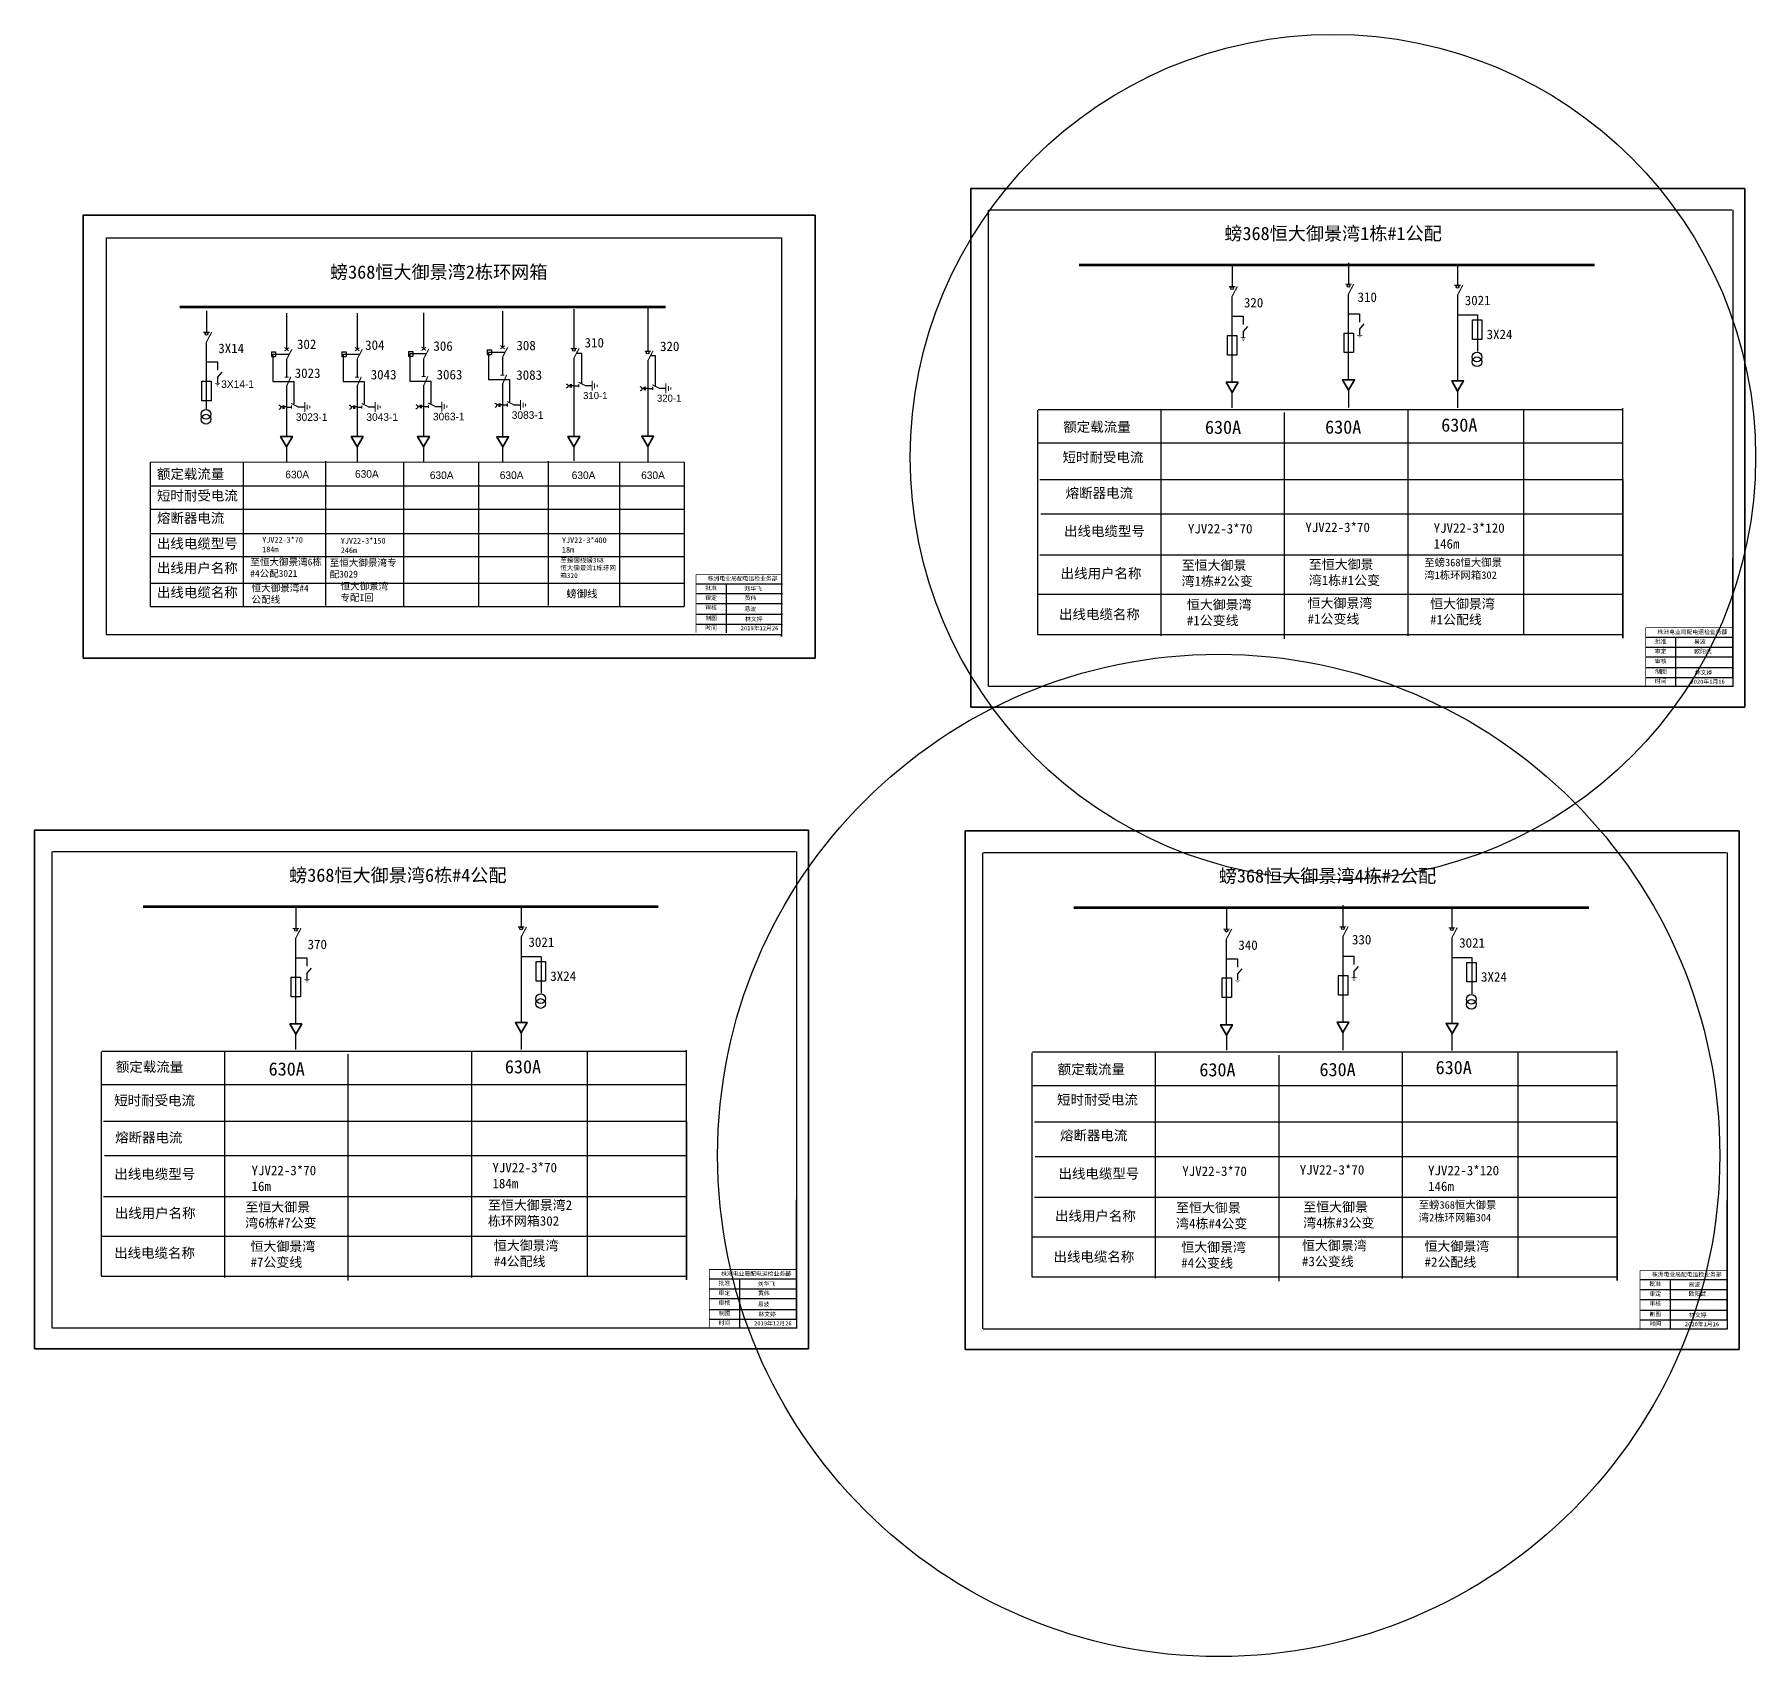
# Model space of a CAD drawing. Extents: x 1227 to 1940, y -470 to -43.
# Drawn here: x 1486.6 to 1939.8, y -469.9 to -42.8 of the extents above; entities that cross this region are included whole.
import ezdxf

# ---------------------------------------------------------------- set-up
doc = ezdxf.new("R2010")
doc.units = 0
doc.header["$LTSCALE"] = 5
doc.linetypes.add('ACAD_ISO02W100', pattern=[15, 12, -3])
doc.linetypes.add('CENTER', pattern=[50.8, 31.75, -6.35, 6.35, -6.35])
doc.layers.get('0').update_dxf_attribs({"linetype": 'CONTINUOUS'})
doc.layers.add('10KV线路', color=7, linetype='CONTINUOUS')
doc.layers.add('MiniCADLayer', color=7, linetype='CONTINUOUS', lineweight=20)
doc.styles.add('hztxt_txtstyle_0.00_0_0', font='simkai.ttf')
doc.styles.add('hztxt_txtstyle_1.88_0_0', font='', dxfattribs={"height": 1.875, "bigfont": 'hztxt.shx'})
doc.styles.add('hztxt_txtstyle_2.00_0_0', font='', dxfattribs={"height": 2, "bigfont": 'hztxt.shx'})
doc.styles.add('hztxt_txtstyle_2.70_0_0', font='simkai.ttf', dxfattribs={"height": 2.7})
doc.styles.add('hztxt_txtstyle_200.00_0_0200', font='', dxfattribs={"height": 200, "bigfont": 'hztxt.shx'})
doc.styles.add('字体', font='simkai_0.ttf', dxfattribs={"height": 2.5})
doc.styles.add('楷体_GB2312_txtstyle_1.09_0_0', font='simkai_0.ttf', dxfattribs={"height": 1.0944})
doc.styles.get('hztxt_txtstyle_1.88_0_0').set_extended_font_data('hztxt')
doc.styles.get('hztxt_txtstyle_2.00_0_0').set_extended_font_data('hztxt')
doc.styles.get('hztxt_txtstyle_200.00_0_0200').set_extended_font_data('hztxt')

# ---------------------------------------------------------------- blocks, each defined once
blk = doc.blocks.new('JD')
for points in [[(-2, 0.2), (-2, -0.2), (2, 0.2), (2, -0.2)], [(1, -1.2), (1, -0.8), (-1, -1.2), (-1, -0.8)], [(-0.5, -1.8), (-0.5, -2.2), (0.5, -1.8), (0.5, -2.2)]]:
    blk.add_trace(points)

msp = doc.modelspace()

# ---------------------------------------------------------------- linework, layer by layer
at = {"color": 0, "lineweight": 35}
for p, q in [((1733.15, -83.29), (1733.15, -219.88)), ((1936.96, -83.34), (1733.16, -83.34)), ((1936.96, -219.88), (1936.96, -83.34)), ((1499.44, -90.31), (1499.44, -207.04)), ((1692.21, -90.36), (1499.5, -90.36)), ((1692.21, -207.04), (1692.21, -90.36)), ((1499.44, -207.04), (1692.21, -207.04)), ((1733.13, -219.88), (1936.96, -219.88)), ((1486.61, -252.23), (1486.61, -388.81)), ((1690.42, -252.28), (1486.61, -252.28)), ((1690.42, -388.81), (1690.42, -252.28)), ((1731.68, -252.43), (1731.68, -389.01)), ((1935.49, -252.48), (1731.68, -252.48)), ((1935.49, -389.01), (1935.49, -252.48)), ((1486.59, -388.81), (1690.42, -388.81)), ((1731.66, -389.01), (1935.49, -389.01))]:
    msp.add_line(p, q, dxfattribs=at)
at = {"color": 0}
for p, q in [((1737.79, -214.47), (1737.79, -89.08)), ((1737.92, -89), (1933.54, -89)), ((1933.76, -89), (1933.76, -214.56)), ((1801.87, -117), (1804.85, -117)), ((1804.85, -117), (1804.85, -119.18)), ((1832.53, -116.36), (1835.5, -116.36)), ((1835.5, -116.36), (1835.5, -118.54)), ((1861.25, -116.65), (1866.54, -116.65)), ((1866.56, -116.66), (1866.56, -126.27)), ((1804.85, -121.08), (1804.85, -122.59)), ((1804.86, -121.1), (1806.07, -119.67)), ((1835.5, -120.44), (1835.5, -121.95)), ((1835.51, -120.46), (1836.73, -119.03)), ((1531.82, -129.02), (1534.79, -129.02)), ((1534.79, -129.02), (1534.79, -131.2)), ((1534.79, -133.1), (1534.79, -134.61)), ((1534.8, -133.12), (1536.02, -131.68)), ((1750.67, -141.74), (1750.67, -200.67)), ((1750.86, -141.52), (1904.65, -141.52)), ((1783.17, -141.56), (1783.17, -201.09)), ((1815.69, -142.35), (1815.69, -201.88)), ((1848.2, -141.62), (1848.2, -201.15)), ((1878.65, -141.44), (1878.65, -200.97)), ((1904.85, -201.71), (1904.85, -141.24)), ((1750.78, -150.35), (1904.75, -150.35)), ((1751.36, -159.97), (1904.75, -159.97)), ((1904.85, -159.94), (1904.85, -201.71)), ((1751.55, -169.02), (1904.85, -169.02)), ((1751.36, -179.81), (1904.82, -179.81)), ((1933.76, -212.05), (1933.76, -180.69)), ((1750.98, -190.2), (1904.98, -190.2)), ((1904.66, -200.85), (1750.72, -200.85)), ((1933.76, -214.49), (1737.85, -214.49)), ((1491.25, -383.41), (1491.25, -258.02)), ((1491.38, -257.94), (1687, -257.94)), ((1687.22, -257.94), (1687.22, -383.5)), ((1736.32, -383.61), (1736.32, -258.22)), ((1736.45, -258.14), (1932.07, -258.14)), ((1932.29, -258.14), (1932.29, -383.7)), ((1831.05, -285.5), (1834.03, -285.5)), ((1834.03, -285.5), (1834.03, -287.68)), ((1555.33, -285.94), (1558.31, -285.94)), ((1558.31, -285.94), (1558.31, -288.12)), ((1558.31, -290.04), (1559.53, -288.6)), ((1558.31, -290.02), (1558.31, -291.53)), ((1614.7, -285.59), (1619.99, -285.59)), ((1620.02, -285.6), (1620.02, -295.21)), ((1800.4, -286.14), (1803.38, -286.14)), ((1803.38, -286.14), (1803.38, -288.32)), ((1803.38, -290.24), (1804.6, -288.8)), ((1834.03, -289.58), (1834.03, -291.09)), ((1834.04, -289.6), (1835.25, -288.16)), ((1859.77, -285.79), (1865.06, -285.79)), ((1865.09, -285.8), (1865.09, -295.41)), ((1803.38, -290.22), (1803.38, -291.73)), ((1504.13, -310.68), (1504.13, -369.61)), ((1504.31, -310.46), (1658.11, -310.46)), ((1536.63, -310.5), (1536.63, -370.03)), ((1569.15, -311.29), (1569.15, -370.82)), ((1601.65, -310.56), (1601.65, -370.09)), ((1632.11, -310.38), (1632.11, -369.91)), ((1658.3, -370.64), (1658.3, -310.18)), ((1749.2, -310.88), (1749.2, -369.81)), ((1749.38, -310.66), (1903.18, -310.66)), ((1781.7, -310.7), (1781.7, -370.23)), ((1814.22, -311.49), (1814.22, -371.02)), ((1846.72, -310.76), (1846.72, -370.29)), ((1877.18, -310.58), (1877.18, -370.11)), ((1903.37, -370.84), (1903.37, -310.38)), ((1504.24, -319.29), (1658.21, -319.29)), ((1749.31, -319.49), (1903.28, -319.49)), ((1504.82, -328.91), (1658.21, -328.91)), ((1658.3, -328.88), (1658.3, -370.64)), ((1749.89, -329.11), (1903.28, -329.11)), ((1903.37, -329.08), (1903.37, -370.84)), ((1505.01, -337.96), (1658.31, -337.96)), ((1750.08, -338.16), (1903.38, -338.16)), ((1504.82, -348.74), (1658.27, -348.74)), ((1749.89, -348.94), (1903.34, -348.94)), ((1687.22, -380.99), (1687.22, -349.63)), ((1932.29, -381.19), (1932.29, -349.83)), ((1504.43, -359.14), (1658.44, -359.14)), ((1749.5, -359.34), (1903.51, -359.34)), ((1658.11, -369.79), (1504.17, -369.79)), ((1903.18, -369.99), (1749.24, -369.99)), ((1687.22, -383.43), (1491.31, -383.43)), ((1932.29, -383.63), (1736.38, -383.63))]:
    msp.add_line(p, q, dxfattribs=at)
at = {"color": 0, "lineweight": -3}
for p, q in [((1505.58, -200.85), (1505.58, -96.33)), ((1505.58, -96.33), (1683.31, -96.33)), ((1683.3, -96.36), (1683.3, -201.27)), ((1683.3, -200.85), (1505.58, -200.85)), ((1683.3, -201.27), (1683.3, -200.85))]:
    msp.add_line(p, q, dxfattribs=at)
at = {"color": 0, "lineweight": 106}
for p, q in [((1761.72, -103.49), (1897.39, -103.49)), ((1524.91, -114.54), (1652.74, -114.54)), ((1515.18, -272.43), (1650.84, -272.43)), ((1760.25, -272.63), (1895.91, -272.63))]:
    msp.add_line(p, q, dxfattribs=at)
for p, q in [((1801.93, -103.58), (1801.93, -109.17)), ((1832.58, -102.94), (1832.58, -108.53)), ((1861.3, -103.22), (1861.3, -108.82)), ((1801.88, -111.82), (1801.88, -134.38)), ((1832.54, -111.18), (1832.54, -133.74)), ((1861.26, -111.46), (1861.26, -134.03)), ((1531.87, -115.59), (1531.87, -121.19)), ((1552.98, -116.22), (1552.98, -125.73)), ((1571.53, -116.22), (1571.53, -125.73)), ((1589.07, -116.1), (1589.07, -125.6)), ((1609.81, -115.7), (1609.81, -125.2)), ((1628.63, -115.12), (1628.63, -125.44)), ((1648.07, -115), (1648.07, -126.13)), ((1531.83, -123.84), (1531.83, -141.46)), ((1548.98, -126.38), (1550.11, -126.38)), ((1548.98, -126.38), (1548.98, -127.63)), ((1550.11, -126.38), (1550.11, -127.63)), ((1567.53, -126.38), (1568.66, -126.38)), ((1567.53, -126.38), (1567.53, -127.63)), ((1568.66, -126.38), (1568.66, -127.63)), ((1585.07, -126.25), (1586.19, -126.25)), ((1585.07, -126.25), (1585.07, -127.5)), ((1586.19, -126.25), (1586.19, -127.5)), ((1605.81, -125.85), (1606.94, -125.85)), ((1605.81, -125.85), (1605.81, -127.1)), ((1606.94, -125.85), (1606.94, -127.1)), ((1548.98, -127.63), (1550.11, -127.63)), ((1552.98, -128.28), (1552.98, -132.93)), ((1567.53, -127.63), (1568.66, -127.63)), ((1571.53, -128.28), (1571.53, -132.93)), ((1585.07, -127.5), (1586.19, -127.5)), ((1589.07, -128.16), (1589.07, -132.8)), ((1605.81, -127.1), (1606.94, -127.1)), ((1609.81, -127.76), (1609.81, -132.4)), ((1628.63, -128), (1628.63, -148.66)), ((1648.07, -128.69), (1648.07, -148.57)), ((1552.98, -135.26), (1552.98, -148.68)), ((1571.53, -135.26), (1571.53, -148.71)), ((1589.07, -135.13), (1589.07, -148.66)), ((1609.81, -134.73), (1609.81, -148.71)), ((1628.63, -135.3), (1629.92, -135.3)), ((1631.62, -135.26), (1633.39, -135.26)), ((1651.07, -135.96), (1652.83, -135.96)), ((1609.81, -140.36), (1611.11, -140.36)), ((1612.81, -140.33), (1614.57, -140.33)), ((1648.07, -135.99), (1649.37, -135.99)), ((1552.98, -140.89), (1554.28, -140.89)), ((1555.97, -140.85), (1557.74, -140.85)), ((1571.53, -140.89), (1572.83, -140.89)), ((1574.52, -140.85), (1576.29, -140.85)), ((1589.07, -140.76), (1590.36, -140.76)), ((1592.06, -140.73), (1593.83, -140.73)), ((1555.38, -272.51), (1555.39, -278.11)), ((1614.76, -272.16), (1614.76, -277.76)), ((1800.45, -272.71), (1800.46, -278.31)), ((1831.11, -272.07), (1831.11, -277.67)), ((1859.83, -272.36), (1859.83, -277.96)), ((1555.34, -280.76), (1555.34, -303.32)), ((1614.72, -280.4), (1614.72, -302.96)), ((1800.41, -280.96), (1800.41, -303.52)), ((1831.07, -280.32), (1831.07, -302.88)), ((1859.79, -280.6), (1859.79, -303.16))]:
    msp.add_line(p, q)
at = {"linetype": 'ACAD_ISO02W100'}
for p, q in [((1606.17, -126.5), (1606.17, -133.66)), ((1610.38, -126.5), (1606.17, -126.5)), ((1549.34, -127.03), (1549.34, -134.18)), ((1553.54, -127.03), (1549.34, -127.03)), ((1567.89, -127.03), (1567.89, -134.18)), ((1572.09, -127.03), (1567.89, -127.03)), ((1585.42, -126.9), (1585.42, -134.05)), ((1589.63, -126.9), (1585.42, -126.9)), ((1549.34, -134.18), (1554.89, -134.18)), ((1554.89, -134.18), (1554.89, -140.09)), ((1567.89, -134.18), (1573.44, -134.18)), ((1573.44, -134.18), (1573.44, -140.09)), ((1585.42, -134.05), (1590.97, -134.05)), ((1590.97, -134.05), (1590.97, -139.96)), ((1606.17, -133.66), (1611.72, -133.66)), ((1611.72, -133.66), (1611.72, -139.56))]:
    msp.add_line(p, q, dxfattribs=at)
at = {"linetype": 'CENTER'}
for p, q in [((1801.92, -137.06), (1801.92, -141.11)), ((1832.57, -136.42), (1832.57, -141.03)), ((1861.29, -136.71), (1861.29, -141.13)), ((1552.99, -151.34), (1552.99, -155.39)), ((1571.54, -151.3), (1571.54, -155.42)), ((1589.07, -151.38), (1589.07, -155.45)), ((1609.82, -151.29), (1609.82, -155.5)), ((1628.63, -151.35), (1628.63, -155.03)), ((1648.08, -151.28), (1648.08, -155.2)), ((1555.37, -306), (1555.37, -310.04)), ((1614.75, -305.64), (1614.75, -310.06)), ((1800.44, -306.2), (1800.44, -310.24)), ((1831.1, -305.56), (1831.1, -310.17)), ((1859.82, -305.84), (1859.82, -310.26))]:
    msp.add_line(p, q, dxfattribs=at)
at = {"linetype": 'Continuous'}
for p, q in [((1517.14, -193.39), (1517.14, -155.4)), ((1517.13, -161.66), (1657.69, -161.66)), ((1517.13, -167.76), (1657.69, -167.76)), ((1517.13, -174.17), (1657.69, -174.17)), ((1517.13, -180.27), (1657.69, -180.27)), ((1517.13, -187.29), (1657.69, -187.29)), ((1517.13, -193.39), (1657.69, -193.43))]:
    msp.add_line(p, q, dxfattribs=at)
at = {"color": 0, "linetype": 'Continuous'}
for p, q in [((1660.79, -187.41), (1683.54, -187.41)), ((1660.79, -190.01), (1683.54, -190.01)), ((1668.69, -187.41), (1668.69, -200.35)), ((1660.79, -192.6), (1683.54, -192.6)), ((1660.79, -195.43), (1683.54, -195.43)), ((1660.79, -198.02), (1683.54, -198.02)), ((1910.85, -201.49), (1933.6, -201.49)), ((1918.74, -201.49), (1918.74, -214.42)), ((1910.85, -204.08), (1933.6, -204.08)), ((1910.85, -206.67), (1933.6, -206.67)), ((1910.85, -209.5), (1933.6, -209.5)), ((1910.85, -212.09), (1933.6, -212.09)), ((1664.3, -370.42), (1687.05, -370.42)), ((1672.2, -370.42), (1672.2, -383.36)), ((1909.37, -370.62), (1932.12, -370.62)), ((1917.27, -370.62), (1917.27, -383.56)), ((1664.3, -373.02), (1687.05, -373.02)), ((1664.3, -375.61), (1687.05, -375.61)), ((1909.37, -373.22), (1932.12, -373.22)), ((1909.37, -375.81), (1932.12, -375.81)), ((1664.3, -378.44), (1687.05, -378.44)), ((1909.37, -378.64), (1932.12, -378.64)), ((1664.3, -381.03), (1687.05, -381.03)), ((1909.37, -381.23), (1932.12, -381.23))]:
    msp.add_line(p, q, dxfattribs=at)
at = {"const_width": 0.281}
for points in [[(1831.75, -108.57), (1833.41, -108.57)], [(1832.58, -111.16), (1833.99, -108.5)], [(1860.47, -108.86), (1862.13, -108.86)], [(1861.3, -111.45), (1862.71, -108.78)], [(1801.1, -109.21), (1802.76, -109.21)], [(1801.93, -111.8), (1803.34, -109.14)], [(1531.05, -121.23), (1532.7, -121.23)], [(1531.87, -123.82), (1533.28, -121.16)], [(1552.45, -126.14), (1553.59, -125.29)], [(1552.46, -125.21), (1553.56, -126.12)], [(1552.98, -128.36), (1554.39, -125.69)], [(1571, -126.14), (1572.14, -125.29)], [(1571.01, -125.21), (1572.11, -126.12)], [(1571.53, -128.36), (1572.94, -125.69)], [(1588.53, -126.02), (1589.67, -125.16)], [(1588.54, -125.08), (1589.64, -126)], [(1589.07, -128.23), (1590.47, -125.56)], [(1609.28, -125.62), (1610.42, -124.76)], [(1609.29, -124.68), (1610.39, -125.6)], [(1609.81, -127.83), (1611.22, -125.16)], [(1627.8, -125.47), (1629.46, -125.47)], [(1628.63, -128.07), (1630.03, -125.4)], [(1647.24, -126.17), (1648.9, -126.17)], [(1648.07, -128.76), (1649.48, -126.1)], [(1552.48, -133.01), (1553.52, -133.01)], [(1552.92, -135.6), (1554.11, -132.95)], [(1571.03, -133.01), (1572.07, -133.01)], [(1571.47, -135.6), (1572.66, -132.95)], [(1588.56, -132.88), (1589.6, -132.88)], [(1589.01, -135.47), (1590.19, -132.82)], [(1609.31, -132.48), (1610.35, -132.48)], [(1609.76, -135.07), (1610.94, -132.42)], [(1629.85, -134.36), (1631.73, -135.3)], [(1629.92, -134.87), (1629.92, -135.73)], [(1649.3, -135.05), (1651.17, -135.99)], [(1649.37, -135.56), (1649.37, -136.42)], [(1554.21, -139.95), (1556.08, -140.89)], [(1554.28, -140.46), (1554.28, -141.32)], [(1572.76, -139.95), (1574.63, -140.89)], [(1572.83, -140.46), (1572.83, -141.32)], [(1590.29, -139.83), (1592.17, -140.76)], [(1590.36, -140.33), (1590.36, -141.19)], [(1611.04, -139.43), (1612.92, -140.36)], [(1611.11, -139.93), (1611.11, -140.8)], [(1554.56, -278.15), (1556.22, -278.15)], [(1555.39, -280.74), (1556.79, -278.08)], [(1613.93, -277.79), (1615.59, -277.79)], [(1614.76, -280.39), (1616.17, -277.72)], [(1799.63, -278.35), (1801.29, -278.35)], [(1800.46, -280.94), (1801.86, -278.28)], [(1830.28, -277.71), (1831.94, -277.71)], [(1831.11, -280.3), (1832.52, -277.64)], [(1859, -277.99), (1860.66, -277.99)], [(1859.83, -280.59), (1861.24, -277.92)]]:
    msp.add_lwpolyline(points, dxfattribs=at)
at = {"color": 0}
for points in [[(1800.77, -122.06), (1803.22, -122.06), (1803.22, -127.22), (1800.77, -127.22)], [(1831.42, -121.42), (1833.87, -121.42), (1833.87, -126.58), (1831.42, -126.58)], [(1865.24, -117.95), (1867.69, -117.95), (1867.69, -123.11), (1865.24, -123.11)], [(1530.71, -134.08), (1533.17, -134.08), (1533.17, -139.24), (1530.71, -139.24)], [(1618.69, -286.89), (1621.15, -286.89), (1621.15, -292.05), (1618.69, -292.05)], [(1863.76, -287.09), (1866.22, -287.09), (1866.22, -292.25), (1863.76, -292.25)], [(1554.22, -291), (1556.68, -291), (1556.68, -296.16), (1554.22, -296.16)], [(1799.29, -291.2), (1801.75, -291.2), (1801.75, -296.36), (1799.29, -296.36)], [(1829.95, -290.56), (1832.4, -290.56), (1832.4, -295.72), (1829.95, -295.72)]]:
    msp.add_lwpolyline(points, close=True, dxfattribs=at)
at = {"linetype": 'ACAD_ISO02W100'}
for points in [[(1630.72, -134.88), (1630.72, -126.77), (1629.31, -126.77)], [(1650.16, -135.57), (1650.16, -127.46), (1648.76, -127.46)]]:
    msp.add_lwpolyline(points, dxfattribs=at)
for points in [[(1626.58, -134.8, -0.877934), (1626.61, -135.94)], [(1646.03, -135.5, -0.877934), (1646.05, -136.64)], [(1550.94, -140.39, -0.877934), (1550.96, -141.53)], [(1569.49, -140.39, -0.877934), (1569.51, -141.53)], [(1587.02, -140.27, -0.877934), (1587.05, -141.41)], [(1607.77, -139.87, -0.877934), (1607.79, -141.01)]]:
    msp.add_lwpolyline(points, format="xyb")
for points in [[(1627.68, -135.28), (1627.09, -135.28)], [(1627.68, -134.89), (1627.68, -135.74)], [(1627.94, -134.89), (1627.94, -135.74)], [(1628.62, -135.28), (1627.94, -135.28)], [(1647.13, -135.58), (1647.13, -136.44)], [(1647.39, -135.58), (1647.39, -136.44)], [(1552.04, -140.48), (1552.04, -141.34)], [(1552.3, -140.48), (1552.3, -141.34)], [(1570.59, -140.48), (1570.59, -141.34)], [(1570.85, -140.48), (1570.85, -141.34)], [(1588.12, -140.35), (1588.12, -141.21)], [(1588.38, -140.35), (1588.38, -141.21)], [(1608.87, -140.35), (1608.28, -140.35)], [(1608.87, -139.96), (1608.87, -140.81)], [(1609.13, -139.96), (1609.13, -140.81)], [(1609.81, -140.35), (1609.13, -140.35)], [(1647.13, -135.98), (1646.53, -135.98)], [(1648.07, -135.98), (1647.39, -135.98)], [(1552.04, -140.88), (1551.44, -140.88)], [(1552.98, -140.88), (1552.3, -140.88)], [(1570.59, -140.88), (1569.99, -140.88)], [(1571.53, -140.88), (1570.85, -140.88)], [(1588.12, -140.75), (1587.53, -140.75)], [(1589.06, -140.75), (1588.38, -140.75)]]:
    msp.add_lwpolyline(points)
at = {"color": 0, "lineweight": 35}
for points in [[(1801.96, -137.08), (1803.52, -134.37), (1800.39, -134.37)], [(1832.61, -136.44), (1834.18, -133.73), (1831.05, -133.73)], [(1861.33, -136.72), (1862.9, -134.01), (1859.77, -134.01)], [(1552.97, -151.34), (1554.53, -148.63), (1551.4, -148.63)], [(1571.57, -151.38), (1573.13, -148.67), (1570, -148.67)], [(1589.04, -151.34), (1590.6, -148.63), (1587.48, -148.63)], [(1609.89, -151.42), (1611.45, -148.71), (1608.32, -148.71)], [(1628.62, -151.36), (1630.18, -148.65), (1627.05, -148.65)], [(1648.07, -151.28), (1649.63, -148.57), (1646.51, -148.57)], [(1555.42, -306.02), (1556.98, -303.31), (1553.85, -303.31)], [(1614.79, -305.66), (1616.36, -302.95), (1613.23, -302.95)], [(1800.49, -306.22), (1802.05, -303.51), (1798.92, -303.51)], [(1831.14, -305.58), (1832.7, -302.87), (1829.57, -302.87)], [(1859.86, -305.86), (1861.43, -303.15), (1858.3, -303.15)]]:
    msp.add_lwpolyline(points, close=True, dxfattribs=at)
at = {"color": 0, "linetype": 'Continuous', "const_width": 0.182}
for points in [[(1660.79, -184.93), (1660.78, -200.3)], [(1660.79, -184.93), (1683.24, -184.93)], [(1910.85, -199.01), (1910.83, -214.38)], [(1910.85, -199.01), (1933.71, -199.01)], [(1664.3, -367.95), (1664.29, -383.32)], [(1664.3, -367.95), (1687.17, -367.95)], [(1909.37, -368.15), (1909.36, -383.52)], [(1909.37, -368.15), (1932.24, -368.15)]]:
    msp.add_lwpolyline(points, dxfattribs=at)
at = {"color": 1}
for centre, radius in [((1828.48, -154.11), 111.3), ((1798.43, -337.92), 131.94)]:
    msp.add_circle(centre, radius, dxfattribs=at)
for centre in [(1832.58, -108.97), (1801.93, -109.61), (1861.3, -109.25), (1531.87, -121.63), (1628.63, -125.87), (1648.07, -126.56), (1555.39, -278.55), (1614.76, -278.19), (1800.46, -278.75), (1831.11, -278.1), (1859.83, -278.39)]:
    msp.add_circle(centre, 0.36)
at = {"color": 0}
for centre in [(1866.42, -127.71), (1866.42, -128.99), (1531.78, -142.82), (1531.78, -144.1), (1619.88, -296.64), (1619.88, -297.93), (1864.95, -296.84), (1864.95, -298.13)]:
    msp.add_circle(centre, 1.28, dxfattribs=at)
at = {"layer": '10KV线路'}
for p, q in [((1541.52, -155.53), (1541.52, -193.39)), ((1563.2, -155.17), (1563.2, -193.17)), ((1583.74, -155.59), (1583.74, -193.58)), ((1603.56, -155.59), (1603.56, -193.58)), ((1621.86, -155.17), (1621.86, -193.17)), ((1640.61, -155.59), (1640.61, -193.58)), ((1657.69, -155.44), (1657.69, -193.43))]:
    msp.add_line(p, q, dxfattribs=at)
at = {"layer": 'MiniCADLayer', "color": 7, "linetype": 'Continuous', "ltscale": 3.201205}
msp.add_line((1517.14, -155.4), (1657.69, -155.44), dxfattribs=at)

# ---------------------------------------------------------------- block references
at = {"color": 0, "xscale": 0.3433549538347052, "yscale": 0.3433549537871841, "zscale": 0.343354953848201}
for p in [(1835.52, -122), (1804.87, -122.64), (1534.81, -134.66), (1558.33, -291.58), (1803.4, -291.78), (1834.05, -291.14)]:
    msp.add_blockref('JD', p, dxfattribs=at)
at = {"xscale": 0.65625, "yscale": 0.65625, "zscale": 0.65625, "rotation": 90}
for p in [(1633.41, -135.31), (1652.86, -136.01), (1557.77, -140.9), (1576.32, -140.9), (1593.85, -140.78), (1614.6, -140.38)]:
    msp.add_blockref('JD', p, dxfattribs=at)

# ---------------------------------------------------------------- texts
for s, height, style, p in [('310-1', 1.875, 'hztxt_txtstyle_1.88_0_0', (1631.07, -138.81)), ('320-1', 1.875, 'hztxt_txtstyle_1.88_0_0', (1650.51, -139.51)), ('3023-1', 2, 'hztxt_txtstyle_2.00_0_0', (1555.45, -144.54)), ('3043-1', 2, 'hztxt_txtstyle_2.00_0_0', (1574, -144.54)), ('3063-1', 2, 'hztxt_txtstyle_2.00_0_0', (1591.53, -144.41)), ('3083-1', 2, 'hztxt_txtstyle_2.00_0_0', (1612.28, -144.01))]:
    msp.add_text(s, height=height, dxfattribs=dict(style=style)).set_placement(p)
at = {"color": 7, "char_height": 3.5, "width": 67.892, "attachment_point": 1, "style": '字体'}
for s, insert in [('{\\fSimSun|b0|i0|c134|p2;螃368恒大御景湾1栋#1公配}', (1799.91, -93.45)), ('{\\fSimSun|b0|i0|c134|p2;螃368恒大御景湾2栋环网箱}', (1564.42, -103.61)), ('{\\fSimSun|b0|i0|c134|p2;螃368恒大御景湾6栋#4公配}', (1553.66, -262.39)), ('{\\fSimSun|b0|i0|c134|p2;螃368恒大御景湾4栋#2公配}', (1798.44, -262.59))]:
    msp.add_mtext(s, dxfattribs=dict(at, insert=insert))
at = {"color": 0, "linetype": 'Continuous', "attachment_point": 1}
for s, insert, char_height, width, style in [('{\\fSimSun|b0|i0|c134|p2;3023}', (1555.12, -130.73), 2.5, 16.8885, 'hztxt_txtstyle_2.70_0_0'), ('{\\fSimSun|b0|i0|c134|p2;3043}', (1575.14, -131.12), 2.5, 16.8885, 'hztxt_txtstyle_2.70_0_0'), ('{\\fSimSun|b0|i0|c134|p2;3063}', (1592.48, -131.12), 2.5, 16.8885, 'hztxt_txtstyle_2.70_0_0'), ('{\\fSimSun|b0|i0|c134|p2;3083}', (1613.46, -131.22), 2.5, 16.8885, 'hztxt_txtstyle_2.70_0_0'), ('{\\fSimSun|b0|i0|c134|p2;YJV22-3*70}', (1790.31, -171.68), 2.5, 16.8885, 'hztxt_txtstyle_2.70_0_0'), ('{\\fSimSun|b0|i0|c134|p2;YJV22-3*70}', (1821.23, -171.32), 2.5, 16.8885, 'hztxt_txtstyle_2.70_0_0'), ('{\\fSimSun|b0|i0|c134|p2;YJV22-3*120\\P146m}', (1855.01, -171.5), 2.5, 16.8885, 'hztxt_txtstyle_2.70_0_0'), ('{\\fSimSun|b0|i0|c134|p2;YJV22-3*70\\P184m}', (1546.57, -175.12), 1.5, 16.8885, 'hztxt_txtstyle_2.70_0_0'), ('{\\fSimSun|b0|i0|c134|p2;YJV22-3*150\\P246m}', (1567.26, -175.35), 1.5, 16.8885, 'hztxt_txtstyle_2.70_0_0'), ('{\\fSimSun|b0|i0|c134|p2;YJV22-3*400\\P18m}', (1625.49, -175.21), 1.5, 16.8885, 'hztxt_txtstyle_2.70_0_0'), ('{\\fSimSun|b0|i0|c134|p2;至螃御线螃368\\P恒大御景湾1栋环网箱320}', (1625.07, -180.6), 1.2204, 14.9849, 'hztxt_txtstyle_2.70_0_0'), ('株洲电业局配电运检业务部', (1663.89, -185.48), 1.0944, 29.9201, '字体'), ('{\\fKaiTi_GB2312|b0|i0|c134|p49;批准}', (1663.23, -187.98), 1.0944, 8.5588, '字体'), ('刘华飞', (1673.54, -188.16), 1.094, 8.5588, '字体'), ('\\f\uffbfﾬￌﾣﾤ_GB2312|b0|i0|c134|p49;审定', (1663.23, -190.58), 1.0944, 8.5588, '字体'), ('\\f\uffbfﾬￌﾣﾤ_GB2312|b0|i0|c134|p49;审核', (1663.23, -193.15), 1.0944, 8.5588, '字体'), ('易波', (1673.54, -193.53), 1.094, 8.5588, '字体'), ('黄伟', (1673.6, -190.59), 1.094, 8.5588, '字体'), ('\\f\uffbfﾬￌﾣﾤ_GB2312|b0|i0|c134|p49;制图', (1663.29, -195.93), 1.0944, 8.5588, '字体'), ('\\f\uffbfﾬￌﾣﾤ_GB2312|b0|i0|c134|p49;时间', (1663.23, -198.44), 1.0944, 8.5588, '字体'), ('株洲电业局配电运检业务部', (1913.95, -199.56), 1.0944, 29.9201, '字体'), ('{\\fKaiTi_GB2312|b0|i0|c134|p49;批准}', (1913.29, -202.05), 1.0944, 8.5588, '字体'), ('易波', (1923.56, -202.1), 1.094, 8.5588, '字体'), ('\\f\uffbfﾬￌﾣﾤ_GB2312|b0|i0|c134|p49;审定', (1913.29, -204.65), 1.0944, 8.5588, '字体'), ('\\f\uffbfﾬￌﾣﾤ_GB2312|b0|i0|c134|p49;审核', (1913.29, -207.23), 1.0944, 8.5588, '字体'), ('{\\fSimSun|b0|i0|c134|p2;欧阳武}', (1923.66, -204.67), 1.0944, 8.5588, '字体'), ('\\f\uffbfﾬￌﾣﾤ_GB2312|b0|i0|c134|p49;制图', (1913.35, -210.01), 1.0944, 8.5588, '字体'), ('\\f\uffbfﾬￌﾣﾤ_GB2312|b0|i0|c134|p49;时间', (1913.29, -212.52), 1.0944, 8.5588, '字体'), ('{\\fSimSun|b0|i0|c134|p2;YJV22-3*70\\P184m}', (1607.18, -339.88), 2.5, 16.8885, 'hztxt_txtstyle_2.70_0_0'), ('{\\fSimSun|b0|i0|c134|p2;YJV22-3*70\\P16m}', (1543.76, -340.62), 2.5, 16.8885, 'hztxt_txtstyle_2.70_0_0'), ('{\\fSimSun|b0|i0|c134|p2;YJV22-3*70}', (1788.83, -340.82), 2.5, 16.8885, 'hztxt_txtstyle_2.70_0_0'), ('{\\fSimSun|b0|i0|c134|p2;YJV22-3*70}', (1819.76, -340.46), 2.5, 16.8885, 'hztxt_txtstyle_2.70_0_0'), ('{\\fSimSun|b0|i0|c134|p2;YJV22-3*120\\P146m}', (1853.54, -340.64), 2.5, 16.8885, 'hztxt_txtstyle_2.70_0_0'), ('{\\fKaiTi_GB2312|b0|i0|c134|p49;批准}', (1666.75, -370.99), 1.0944, 8.5588, '字体'), ('株洲电业局配电运检业务部', (1667.41, -368.5), 1.0944, 29.9201, '字体'), ('刘华飞', (1677.06, -371.17), 1.094, 8.5588, '字体'), ('{\\fKaiTi_GB2312|b0|i0|c134|p49;批准}', (1911.82, -371.19), 1.0944, 8.5588, '字体'), ('株洲电业局配电运检业务部', (1912.48, -368.7), 1.0944, 29.9201, '字体'), ('{\\fSimSun|b0|i0|c134|p2;易波}', (1922.13, -371.37), 1.0944, 8.5588, '字体'), ('\\f\uffbfﾬￌﾣﾤ_GB2312|b0|i0|c134|p49;审定', (1666.75, -373.59), 1.0944, 8.5588, '字体'), ('\\f\uffbfﾬￌﾣﾤ_GB2312|b0|i0|c134|p49;审核', (1666.75, -376.17), 1.0944, 8.5588, '字体'), ('黄伟', (1677.11, -373.61), 1.094, 8.5588, '字体'), ('\\f\uffbfﾬￌﾣﾤ_GB2312|b0|i0|c134|p49;审定', (1911.82, -373.79), 1.0944, 8.5588, '字体'), ('{\\fSimSun|b0|i0|c134|p2;欧阳武}', (1922.18, -373.81), 1.0944, 8.5588, '字体'), ('\\f\uffbfﾬￌﾣﾤ_GB2312|b0|i0|c134|p49;制图', (1666.81, -378.95), 1.0944, 8.5588, '字体'), ('易波', (1677.06, -376.54), 1.094, 8.5588, '字体'), ('\\f\uffbfﾬￌﾣﾤ_GB2312|b0|i0|c134|p49;审核', (1911.82, -376.37), 1.0944, 8.5588, '字体'), ('\\f\uffbfﾬￌﾣﾤ_GB2312|b0|i0|c134|p49;制图', (1911.88, -379.15), 1.0944, 8.5588, '字体'), ('\\f\uffbfﾬￌﾣﾤ_GB2312|b0|i0|c134|p49;时间', (1666.75, -381.46), 1.0944, 8.5588, '字体'), ('\\f\uffbfﾬￌﾣﾤ_GB2312|b0|i0|c134|p49;时间', (1911.82, -381.66), 1.0944, 8.5588, '字体')]:
    msp.add_mtext(s, dxfattribs=dict(at, insert=insert, char_height=char_height, width=width, style=style))
at = {"linetype": 'Continuous', "char_height": 2.6, "attachment_point": 1, "style": 'hztxt_txtstyle_0.00_0_0'}
for s, insert, width in [('{\\fSimSun|b0|i0|c134|p2;额定载流量}', (1757.49, -144.82), 21.2506), ('{\\fSimSun|b0|i0|c134|p2;短时耐受电流}', (1757.31, -152.82), 26.4995), ('{\\fSimSun|b0|i0|c134|p2;额定载流量}', (1518.85, -157.22), 21.2506), ('{\\fSimSun|b0|i0|c134|p2;短时耐受电流}', (1518.85, -162.92), 26.4995), ('{\\fSimSun|b0|i0|c134|p2;熔断器电流}', (1758.12, -162.21), 21.2506), ('{\\fSimSun|b0|i0|c134|p2;熔断器电流}', (1518.85, -168.81), 21.2506), ('{\\fSimSun|b0|i0|c134|p2;出线电缆型号}', (1757.7, -172.27), 24.4608), ('{\\fSimSun|b0|i0|c134|p2;出线电缆型号}', (1518.85, -175.54), 24.4608), ('\\pt10.4;{\\fSimSun|b0|i0|c134|p2;出线用户名称}', (1518.85, -181.96), 26.9866), ('\\pt10.4;{\\fSimSun|b0|i0|c134|p2;出线用户名称}', (1756.8, -183.4), 26.9866), ('\\pt10.4;{\\fSimSun|b0|i0|c134|p2;出线电缆名称}', (1518.85, -188.4), 24.4608), ('\\pt10.4;{\\fSimSun|b0|i0|c134|p2;出线电缆名称}', (1756.38, -194.16), 23.1483), ('{\\fSimSun|b0|i0|c134|p2;额定载流量}', (1508.04, -313.3), 21.2506), ('{\\fSimSun|b0|i0|c134|p2;额定载流量}', (1756.02, -313.96), 21.2506), ('{\\fSimSun|b0|i0|c134|p2;短时耐受电流}', (1507.61, -322.14), 26.4995), ('{\\fSimSun|b0|i0|c134|p2;短时耐受电流}', (1755.84, -321.95), 26.4995), ('{\\fSimSun|b0|i0|c134|p2;熔断器电流}', (1507.85, -331.9), 21.2506), ('{\\fSimSun|b0|i0|c134|p2;熔断器电流}', (1756.64, -331.35), 21.2506), ('{\\fSimSun|b0|i0|c134|p2;出线电缆型号}', (1507.64, -341.5), 24.4608), ('{\\fSimSun|b0|i0|c134|p2;出线电缆型号}', (1756.23, -341.41), 24.4608), ('\\pt10.4;{\\fSimSun|b0|i0|c134|p2;出线用户名称}', (1507.75, -351.81), 26.9866), ('\\pt10.4;{\\fSimSun|b0|i0|c134|p2;出线用户名称}', (1755.32, -352.54), 26.9866), ('\\pt10.4;{\\fSimSun|b0|i0|c134|p2;出线电缆名称}', (1507.58, -362.28), 23.1483), ('\\pt10.4;{\\fSimSun|b0|i0|c134|p2;出线电缆名称}', (1754.91, -363.3), 23.1483)]:
    msp.add_mtext(s, dxfattribs=dict(at, insert=insert, width=width))
at = {"color": 7, "linetype": 'Continuous', "attachment_point": 1, "style": '楷体_GB2312_txtstyle_1.09_0_0'}
for s, insert, char_height, width in [('2019年12月26', (1672.56, -198.57), 1.094, 16.0081), ('林文婷', (1673.71, -196.16), 1.094, 8.5588), ('2020{\\fSimSun|b0|i0|c134|p2;年}1{\\fSimSun|b0|i0|c134|p2;月}16', (1922.62, -212.65), 1.0944, 16.0081), ('林文婷', (1923.76, -210.24), 1.094, 8.5588), ('林文婷', (1677.22, -379.18), 1.094, 8.5588), ('林文婷', (1922.29, -379.38), 1.094, 8.5588), ('2019年12月26', (1676.07, -381.59), 1.094, 16.0081), ('2020{\\fSimSun|b0|i0|c134|p2;年}1{\\fSimSun|b0|i0|c134|p2;月}16', (1921.14, -381.79), 1.0944, 16.0081)]:
    msp.add_mtext(s, dxfattribs=dict(at, insert=insert, char_height=char_height, width=width))
at = {"layer": '10KV线路', "style": 'hztxt_txtstyle_2.00_0_0'}
for p in [(1552.65, -159.66), (1571, -159.52), (1590.71, -159.86), (1609.12, -159.84), (1628.06, -159.86), (1646.35, -159.86)]:
    msp.add_text('630A', height=2, dxfattribs=at).set_placement(p)
at = {"layer": 'MiniCADLayer', "color": 7, "linetype": 'Continuous', "ltscale": 1.867873, "attachment_point": 1, "style": 'hztxt_txtstyle_200.00_0_0200'}
for s, insert, char_height, width in [('{\\fSimSun|b0|i0|c134|p2;320}', (1805.06, -112.18), 2.5, 12.456), ('{\\fSimSun|b0|i0|c134|p2;310}', (1834.98, -110.72), 2.5, 12.456), ('{\\fSimSun|b0|i0|c134|p2;3021}', (1863.21, -111.58), 2.5, 12.456), ('{\\fSimSun|b0|i0|c134|p2;3X24}', (1868.96, -120.53), 2.5, 12.456), ('{\\fSimSun|b0|i0|c134|p2;3X14}', (1535, -124.2), 2.5, 12.456), ('{\\fSimSun|b0|i0|c134|p2;302}', (1555.72, -123.13), 2.5, 12.456), ('{\\fSimSun|b0|i0|c134|p2;304}', (1573.67, -123.35), 2.5, 12.456), ('{\\fSimSun|b0|i0|c134|p2;306}', (1591.64, -123.59), 2.5, 12.456), ('{\\fSimSun|b0|i0|c134|p2;308}', (1613.5, -123.45), 2.5, 12.456), ('{\\fSimSun|b0|i0|c134|p2;310}', (1631.45, -122.71), 2.5, 12.456), ('{\\fSimSun|b0|i0|c134|p2;320}', (1651.31, -123.67), 2.5, 12.456), ('{\\fSimSun|b0|i0|c134|p2;630A}', (1794.8, -144.47), 3.5, 12.456), ('{\\fSimSun|b0|i0|c134|p2;630A}', (1826.44, -144.41), 3.5, 12.456), ('{\\fSimSun|b0|i0|c134|p2;630A}', (1857.01, -143.88), 3.5, 12.456), ('{\\fSimSun|b0|i0|c134|p2;螃御线}', (1626.66, -189.05), 2, 9.9172), ('{\\fSimSun|b0|i0|c134|p2;3021}', (1616.67, -280.52), 2.5, 12.456), ('{\\fSimSun|b0|i0|c134|p2;330}', (1833.51, -279.86), 2.5, 12.456), ('{\\fSimSun|b0|i0|c134|p2;3021}', (1861.74, -280.72), 2.5, 12.456), ('{\\fSimSun|b0|i0|c134|p2;370}', (1558.52, -281.12), 2.5, 12.456), ('{\\fSimSun|b0|i0|c134|p2;340}', (1803.59, -281.32), 2.5, 12.456), ('{\\fSimSun|b0|i0|c134|p2;3X24}', (1622.42, -289.47), 2.5, 12.456), ('{\\fSimSun|b0|i0|c134|p2;3X24}', (1867.49, -289.67), 2.5, 12.456), ('{\\fSimSun|b0|i0|c134|p2;630A}', (1548.26, -313.41), 3.5, 12.456), ('{\\fSimSun|b0|i0|c134|p2;630A}', (1610.47, -312.82), 3.5, 12.456), ('{\\fSimSun|b0|i0|c134|p2;630A}', (1793.33, -313.61), 3.5, 12.456), ('{\\fSimSun|b0|i0|c134|p2;630A}', (1824.96, -313.55), 3.5, 12.456), ('{\\fSimSun|b0|i0|c134|p2;630A}', (1855.54, -313.02), 3.5, 12.456)]:
    msp.add_mtext(s, dxfattribs=dict(at, insert=insert, char_height=char_height, width=width))
at = {"layer": 'MiniCADLayer', "color": 7, "ltscale": 0.69146, "insert": (1535.78, -133.86), "char_height": 2, "attachment_point": 1, "style": 'hztxt_txtstyle_2.00_0_0'}
msp.add_mtext('3X14-1', dxfattribs=at)
at = {"layer": 'MiniCADLayer', "color": 7, "linetype": 'Continuous', "ltscale": 1.557336, "attachment_point": 1, "style": '字体'}
for s, insert, char_height, width in [('{\\fSimSun|b0|i0|c134|p2;至恒大御景湾6栋#4公配3021}', (1543.43, -180.8), 1.8, 19.9943), ('{\\fSimSun|b0|i0|c134|p2;至恒大御景湾专配3029}', (1564.33, -180.98), 1.8, 19.9943), ('{\\fSimSun|b0|i0|c134|p2;至恒大御景湾1栋#2公变}', (1788.67, -181.3), 2.5, 19.9943), ('{\\fSimSun|b0|i0|c134|p2;至恒大御景湾1栋#1公变}', (1822.15, -181.09), 2.5, 19.9943), ('{\\fSimSun|b0|i0|c134|p2;至螃368恒大御景湾1栋环网箱302}', (1852.56, -180.82), 2, 22.1696), ('{\\fSimSun|b0|i0|c134|p2;恒大御景湾#4公配线}', (1543.76, -187.68), 1.8, 17.1774), ('{\\fSimSun|b0|i0|c134|p2;恒大御景湾专配I回}', (1567.16, -187.17), 1.8, 14.7675), ('{\\fSimSun|b0|i0|c134|p2;恒大御景湾#1公变线}', (1790.03, -191.67), 2.5, 19.9943), ('{\\fSimSun|b0|i0|c134|p2;恒大御景湾#1公变线}', (1821.83, -191.26), 2.5, 19.9943), ('{\\fSimSun|b0|i0|c134|p2;恒大御景湾#1公配线}', (1854.08, -191.44), 2.5, 19.9943), ('{\\fSimSun|b0|i0|c134|p2;至恒大御景湾6栋#7公变}', (1542.13, -350.24), 2.5, 19.9943), ('{\\fSimSun|b0|i0|c134|p2;至恒大御景湾2栋环网箱302}', (1606.02, -349.75), 2.5, 22.1696), ('{\\fSimSun|b0|i0|c134|p2;至恒大御景湾4栋#4公变}', (1787.2, -350.44), 2.5, 19.9943), ('{\\fSimSun|b0|i0|c134|p2;至恒大御景湾4栋#3公变}', (1820.68, -350.23), 2.5, 19.9943), ('{\\fSimSun|b0|i0|c134|p2;至螃368恒大御景湾2栋环网箱304}', (1851.09, -349.95), 2, 22.1696), ('{\\fSimSun|b0|i0|c134|p2;恒大御景湾#7公变线}', (1543.49, -360.61), 2.5, 19.9943), ('{\\fSimSun|b0|i0|c134|p2;恒大御景湾#4公配线}', (1607.54, -360.38), 2.5, 19.9943), ('{\\fSimSun|b0|i0|c134|p2;恒大御景湾#4公变线}', (1788.56, -360.81), 2.5, 19.9943), ('{\\fSimSun|b0|i0|c134|p2;恒大御景湾#3公变线}', (1820.35, -360.4), 2.5, 19.9943), ('{\\fSimSun|b0|i0|c134|p2;恒大御景湾#2公配线}', (1852.61, -360.58), 2.5, 19.9943)]:
    msp.add_mtext(s, dxfattribs=dict(at, insert=insert, char_height=char_height, width=width))

doc.saveas('drawing.dxf')
